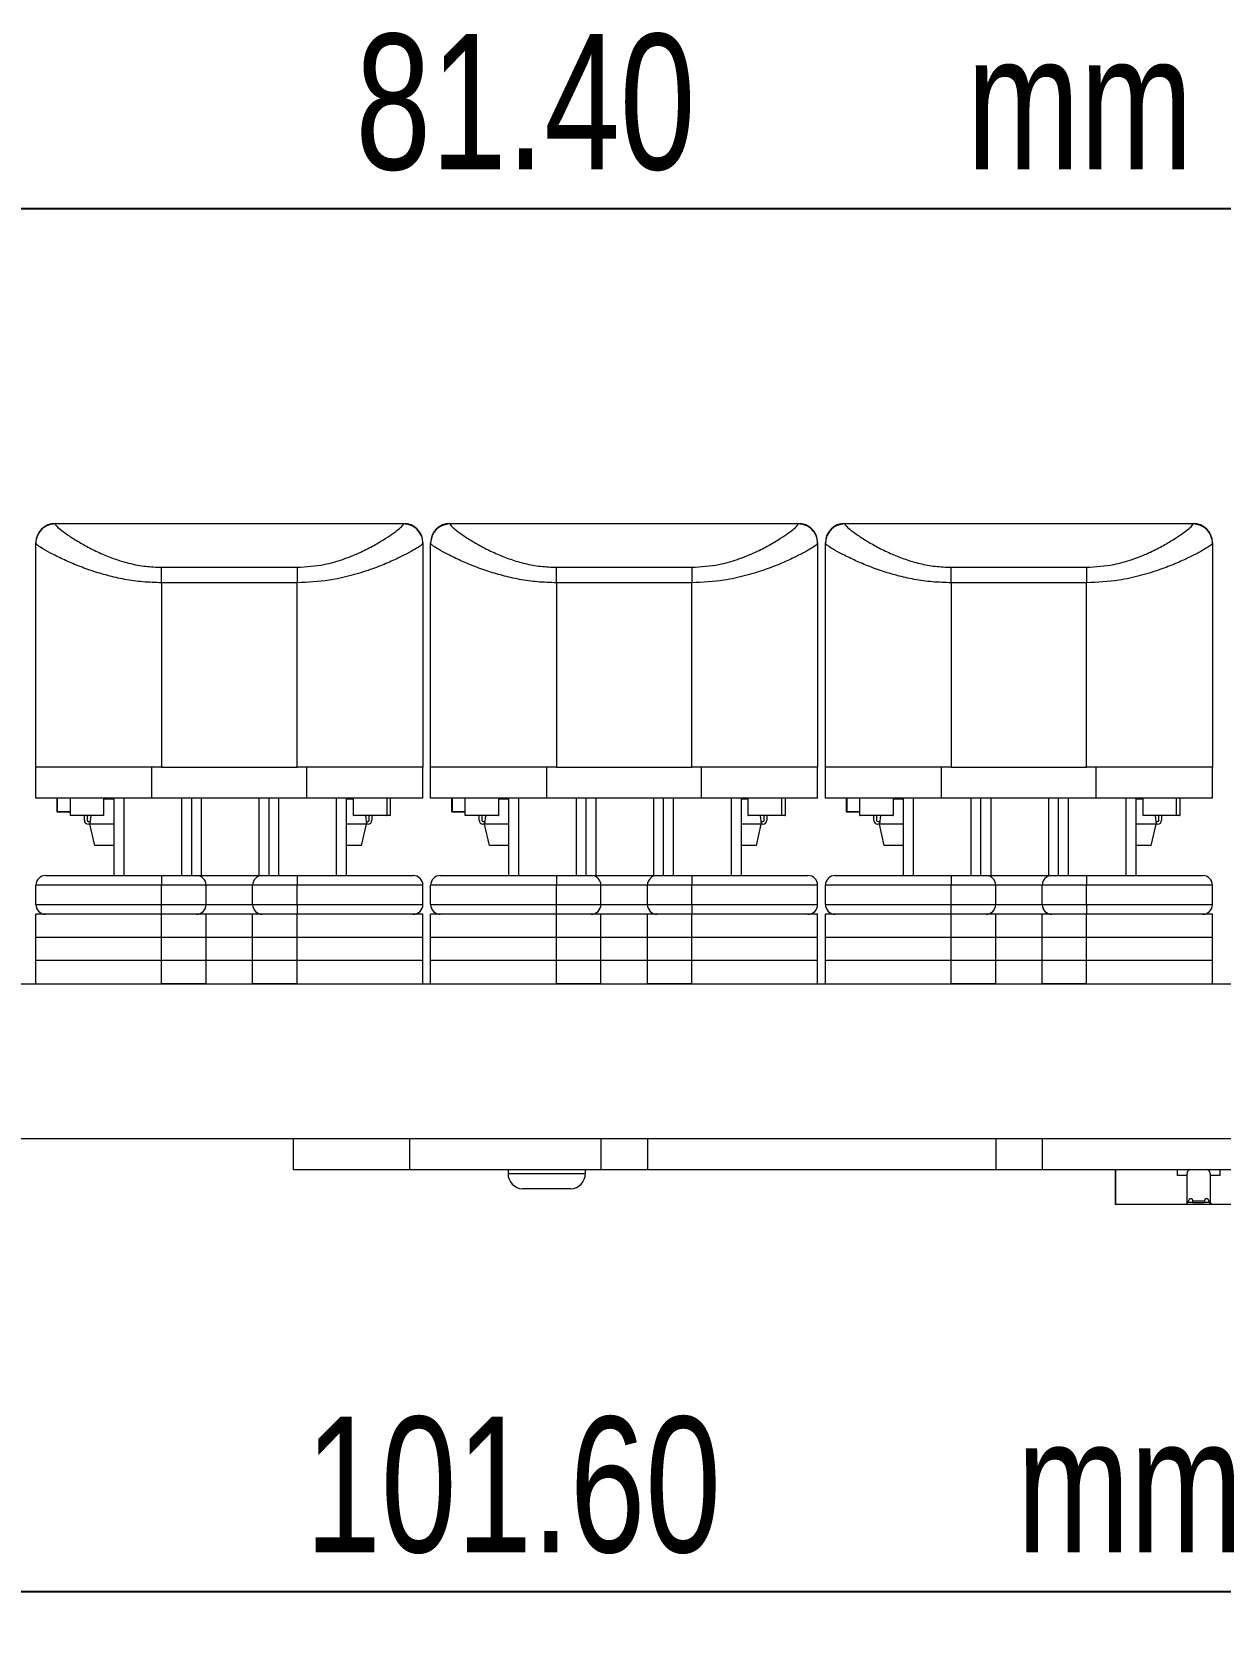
# Model space of a CAD drawing. Header units: millimetres. Extents: x 5 to 292, y 5 to 205.
# Drawn here: x 73.8 to 104.5, y 77.21 to 118.52 of the extents above; entities that cross this region are included whole.
import ezdxf

# ---------------------------------------------------------------- set-up
doc = ezdxf.new("R2010")
doc.units = ezdxf.units.MM
doc.layers.add('LAYER_1', color=179, linetype='Continuous')
doc.layers.add('SLD-0', color=179, linetype='Continuous')
doc.styles.add('SLDTEXTSTYLE0', font='TXT', dxfattribs={"width": 0.75})
doc.dimstyles.new('SLDDIMSTYLE1', dxfattribs={"dimtxt": 3.5, "dimasz": 3.302, "dimexe": 0, "dimexo": 0.0625, "dimgap": 0.875, "dimtad": 1, "dimrnd": 1e-09, "dimzin": 4, "dimdsep": 46, "dimtxsty": 'SLDTEXTSTYLE0', "dimsah": 1, "dimcen": 0.09, "dimadec": 0, "dimazin": 1, "dimtfac": 1, "dimtofl": 0, "dimtmove": 0, "dimatfit": 3, "dimfxl": 1, "dimfrac": 2, "dimtolj": 1, "dimtzin": 12, "dimarcsym": 0})

# ---------------------------------------------------------------- blocks, each defined once
blk = doc.blocks.new('_D_5')
at = {"layer": 'SLD-0'}
for p, q in [((43.404, 88.915), (43.404, 77.215)), ((145.004, 88.915), (145.004, 77.215)), ((43.404, 78.215), (145.004, 78.215))]:
    blk.add_line(p, q, dxfattribs=at)
for points in [[(43.404, 78.215), (46.706, 77.707), (46.706, 78.723)], [(145.004, 78.215), (141.702, 78.723), (141.702, 77.707)]]:
    blk.add_solid(points, dxfattribs=at)
at = {"layer": 'SLD-0', "char_height": 3.5, "attachment_point": 1, "style": 'SLDTEXTSTYLE0'}
for s, insert in [('101.60', (80.868, 82.727, 0.1)), ('mm', (99.248, 82.727, 0.1))]:
    blk.add_mtext(s, dxfattribs=dict(at, insert=insert))
blk = doc.blocks.new('_D_6')
at = {"layer": 'LAYER_1'}
for p, q in [((53.504, 105.103), (53.504, 114.953)), ((134.904, 105.103), (134.904, 114.953)), ((53.504, 113.953), (134.904, 113.953))]:
    blk.add_line(p, q, dxfattribs=at)
for points in [[(53.504, 113.953), (56.806, 113.445), (56.806, 114.461)], [(134.904, 113.953), (131.602, 114.461), (131.602, 113.445)]]:
    blk.add_solid(points, dxfattribs=at)
at = {"layer": 'LAYER_1', "char_height": 3.5, "attachment_point": 1, "style": 'SLDTEXTSTYLE0'}
for s, insert in [('81.40', (82.161, 118.464, 0.1)), ('mm', (97.955, 118.464, 0.1))]:
    blk.add_mtext(s, dxfattribs=dict(at, insert=insert))

msp = doc.modelspace()

# ---------------------------------------------------------------- linework, layer by layer
at = {"color": 7, "linetype": 'Continuous', "lineweight": 15}
for p, q in [((74.404, 105.815), (74.404, 105.802)), ((74.404, 105.815), (83.404, 105.815)), ((83.404, 105.802), (83.404, 105.815)), ((84.604, 105.815), (84.604, 105.802)), ((84.604, 105.815), (93.604, 105.815)), ((93.604, 105.802), (93.604, 105.815)), ((94.804, 105.815), (94.804, 105.802)), ((94.804, 105.815), (103.804, 105.815)), ((103.804, 105.802), (103.804, 105.815)), ((73.904, 105.303), (73.904, 105.315)), ((73.904, 99.515), (73.904, 105.303)), ((83.904, 105.315), (83.904, 105.303)), ((83.904, 105.303), (83.904, 99.515)), ((84.104, 105.303), (84.104, 105.315)), ((84.104, 99.515), (84.104, 105.303)), ((94.104, 105.315), (94.104, 105.303)), ((94.104, 105.303), (94.104, 99.515)), ((94.304, 105.303), (94.304, 105.315)), ((94.304, 99.515), (94.304, 105.303)), ((104.304, 105.315), (104.304, 105.303)), ((104.304, 105.303), (104.304, 99.515)), ((77.154, 104.682), (80.654, 104.682)), ((77.154, 104.282), (77.154, 104.682)), ((80.654, 104.682), (80.654, 104.282)), ((87.354, 104.682), (90.854, 104.682)), ((87.354, 104.282), (87.354, 104.682)), ((90.854, 104.682), (90.854, 104.282)), ((97.554, 104.682), (101.054, 104.682)), ((97.554, 104.282), (97.554, 104.682)), ((101.054, 104.682), (101.054, 104.282)), ((80.654, 104.282), (77.154, 104.282)), ((77.154, 104.282), (77.154, 99.515)), ((80.654, 99.515), (80.654, 104.282)), ((90.854, 104.282), (87.354, 104.282)), ((87.354, 104.282), (87.354, 99.515)), ((90.854, 99.515), (90.854, 104.282)), ((97.554, 104.282), (97.554, 99.515)), ((101.054, 104.282), (97.554, 104.282)), ((101.054, 99.515), (101.054, 104.282)), ((77.154, 99.515), (73.904, 99.515)), ((73.904, 98.715), (73.904, 99.515)), ((76.904, 98.715), (76.904, 99.515)), ((77.154, 99.515), (80.654, 99.515)), ((83.904, 99.515), (80.654, 99.515)), ((80.904, 98.715), (80.904, 99.515)), ((83.904, 98.715), (83.904, 99.515)), ((87.354, 99.515), (84.104, 99.515)), ((84.104, 98.715), (84.104, 99.515)), ((87.104, 98.715), (87.104, 99.515)), ((87.354, 99.515), (90.854, 99.515)), ((94.104, 99.515), (90.854, 99.515)), ((91.104, 98.715), (91.104, 99.515)), ((94.104, 98.715), (94.104, 99.515)), ((97.554, 99.515), (94.304, 99.515)), ((94.304, 98.715), (94.304, 99.515)), ((97.304, 98.715), (97.304, 99.515)), ((97.554, 99.515), (101.054, 99.515)), ((104.304, 99.515), (101.054, 99.515)), ((101.304, 98.715), (101.304, 99.515)), ((104.304, 98.715), (104.304, 99.515)), ((76.904, 98.715), (73.904, 98.715)), ((74.452, 98.715), (74.452, 98.365)), ((74.453, 98.685), (74.453, 98.715)), ((74.456, 98.715), (74.456, 98.685)), ((74.457, 98.365), (74.457, 98.715)), ((75.924, 96.715), (75.924, 98.715)), ((76.174, 98.715), (76.174, 96.715)), ((80.904, 98.715), (76.904, 98.715)), ((77.674, 96.715), (77.674, 98.715)), ((77.924, 98.715), (77.924, 96.715)), ((78.174, 98.715), (78.174, 96.715)), ((79.674, 96.715), (79.674, 98.715)), ((79.924, 98.715), (79.924, 96.715)), ((80.174, 98.715), (80.174, 96.715)), ((83.904, 98.715), (80.904, 98.715)), ((81.674, 96.715), (81.674, 98.715)), ((81.924, 98.715), (81.924, 96.715)), ((87.104, 98.715), (84.104, 98.715)), ((84.652, 98.715), (84.652, 98.365)), ((84.653, 98.685), (84.653, 98.715)), ((84.656, 98.715), (84.656, 98.685)), ((84.657, 98.365), (84.657, 98.715)), ((86.124, 96.715), (86.124, 98.715)), ((86.374, 98.715), (86.374, 96.715)), ((91.104, 98.715), (87.104, 98.715)), ((87.874, 96.715), (87.874, 98.715)), ((88.124, 96.715), (88.124, 98.715)), ((88.374, 98.715), (88.374, 96.715)), ((89.874, 96.715), (89.874, 98.715)), ((90.124, 96.715), (90.124, 98.715)), ((90.374, 98.715), (90.374, 96.715)), ((94.104, 98.715), (91.104, 98.715)), ((91.874, 96.715), (91.874, 98.715)), ((92.124, 98.715), (92.124, 96.715)), ((97.304, 98.715), (94.304, 98.715)), ((94.852, 98.715), (94.852, 98.365)), ((94.853, 98.685), (94.853, 98.715)), ((94.856, 98.715), (94.856, 98.685)), ((94.857, 98.365), (94.857, 98.715)), ((96.324, 96.715), (96.324, 98.715)), ((96.574, 98.715), (96.574, 96.715)), ((101.304, 98.715), (97.304, 98.715)), ((98.074, 96.715), (98.074, 98.715)), ((98.324, 96.715), (98.324, 98.715)), ((98.574, 98.715), (98.574, 96.715)), ((100.074, 96.715), (100.074, 98.715)), ((100.324, 96.715), (100.324, 98.715)), ((100.574, 98.715), (100.574, 96.715)), ((104.304, 98.715), (101.304, 98.715)), ((102.074, 96.715), (102.074, 98.715)), ((102.324, 98.715), (102.324, 96.715)), ((74.452, 98.395), (74.452, 98.685)), ((74.452, 98.685), (74.453, 98.685)), ((74.453, 98.395), (74.452, 98.395)), ((74.453, 98.365), (74.452, 98.365)), ((74.453, 98.685), (74.456, 98.685)), ((74.453, 98.365), (74.453, 98.395)), ((74.456, 98.395), (74.453, 98.395)), ((74.456, 98.365), (74.453, 98.365)), ((74.456, 98.685), (74.457, 98.685)), ((74.456, 98.365), (74.456, 98.395)), ((74.456, 98.395), (74.457, 98.395)), ((74.457, 98.365), (74.456, 98.365)), ((74.457, 98.685), (74.457, 98.395)), ((74.795, 98.365), (74.457, 98.365)), ((74.458, 98.355), (74.458, 98.365)), ((74.461, 98.355), (74.458, 98.355)), ((74.461, 98.355), (74.461, 98.365)), ((74.795, 98.355), (74.461, 98.355)), ((74.795, 98.27), (74.795, 98.71)), ((75.655, 98.71), (75.655, 98.27)), ((75.924, 98.692), (75.655, 98.692)), ((82.111, 98.692), (81.924, 98.692)), ((82.111, 98.27), (82.111, 98.71)), ((82.971, 98.71), (82.971, 98.27)), ((83.062, 98.71), (83.062, 98.27)), ((84.652, 98.395), (84.652, 98.685)), ((84.652, 98.685), (84.653, 98.685)), ((84.653, 98.395), (84.652, 98.395)), ((84.653, 98.365), (84.652, 98.365)), ((84.653, 98.685), (84.656, 98.685)), ((84.653, 98.365), (84.653, 98.395)), ((84.656, 98.395), (84.653, 98.395)), ((84.656, 98.365), (84.653, 98.365)), ((84.656, 98.685), (84.657, 98.685)), ((84.656, 98.365), (84.656, 98.395)), ((84.656, 98.395), (84.657, 98.395)), ((84.657, 98.365), (84.656, 98.365)), ((84.657, 98.685), (84.657, 98.395)), ((84.995, 98.365), (84.657, 98.365)), ((84.658, 98.355), (84.658, 98.365)), ((84.661, 98.355), (84.658, 98.355)), ((84.661, 98.355), (84.661, 98.365)), ((84.995, 98.355), (84.661, 98.355)), ((84.995, 98.27), (84.995, 98.71)), ((85.855, 98.71), (85.855, 98.27)), ((86.124, 98.692), (85.855, 98.692)), ((92.311, 98.692), (92.124, 98.692)), ((92.311, 98.27), (92.311, 98.71)), ((93.171, 98.71), (93.171, 98.27)), ((93.262, 98.71), (93.262, 98.27)), ((94.852, 98.395), (94.852, 98.685)), ((94.852, 98.685), (94.853, 98.685)), ((94.853, 98.395), (94.852, 98.395)), ((94.853, 98.365), (94.852, 98.365)), ((94.853, 98.685), (94.856, 98.685)), ((94.853, 98.365), (94.853, 98.395)), ((94.856, 98.395), (94.853, 98.395)), ((94.856, 98.365), (94.853, 98.365)), ((94.856, 98.685), (94.857, 98.685)), ((94.856, 98.365), (94.856, 98.395)), ((94.856, 98.395), (94.857, 98.395)), ((94.857, 98.365), (94.856, 98.365)), ((94.857, 98.685), (94.857, 98.395)), ((95.195, 98.365), (94.857, 98.365)), ((94.858, 98.355), (94.858, 98.365)), ((94.861, 98.355), (94.858, 98.355)), ((94.861, 98.355), (94.861, 98.365)), ((95.195, 98.355), (94.861, 98.355)), ((95.195, 98.27), (95.195, 98.71)), ((96.055, 98.71), (96.055, 98.27)), ((96.324, 98.692), (96.055, 98.692)), ((102.511, 98.692), (102.324, 98.692)), ((102.511, 98.27), (102.511, 98.71)), ((103.371, 98.71), (103.371, 98.27)), ((103.462, 98.71), (103.462, 98.27)), ((75.65, 98.265), (74.8, 98.265)), ((75.157, 98.142), (75.157, 98.265)), ((75.227, 98.265), (75.227, 98.142)), ((75.257, 98.112), (75.307, 98.112)), ((75.299, 98.042), (75.257, 98.042)), ((75.326, 98.265), (75.299, 98.042)), ((75.924, 98.042), (75.299, 98.042)), ((75.426, 97.492), (75.299, 98.042)), ((82.447, 98.042), (81.924, 98.042)), ((82.966, 98.265), (82.116, 98.265)), ((82.32, 97.492), (82.447, 98.042)), ((82.42, 98.265), (82.447, 98.042)), ((82.438, 98.112), (82.488, 98.112)), ((82.488, 98.042), (82.447, 98.042)), ((82.518, 98.142), (82.518, 98.265)), ((82.588, 98.265), (82.588, 98.142)), ((83.057, 98.265), (82.966, 98.265)), ((85.85, 98.265), (85, 98.265)), ((85.357, 98.142), (85.357, 98.265)), ((85.427, 98.265), (85.427, 98.142)), ((85.457, 98.112), (85.507, 98.112)), ((85.499, 98.042), (85.457, 98.042)), ((85.526, 98.265), (85.499, 98.042)), ((86.124, 98.042), (85.499, 98.042)), ((85.626, 97.492), (85.499, 98.042)), ((92.647, 98.042), (92.124, 98.042)), ((93.166, 98.265), (92.316, 98.265)), ((92.52, 97.492), (92.647, 98.042)), ((92.62, 98.265), (92.647, 98.042)), ((92.638, 98.112), (92.688, 98.112)), ((92.688, 98.042), (92.647, 98.042)), ((92.718, 98.142), (92.718, 98.265)), ((92.788, 98.265), (92.788, 98.142)), ((93.257, 98.265), (93.166, 98.265)), ((96.05, 98.265), (95.2, 98.265)), ((95.557, 98.142), (95.557, 98.265)), ((95.627, 98.265), (95.627, 98.142)), ((95.657, 98.112), (95.707, 98.112)), ((95.699, 98.042), (95.657, 98.042)), ((95.726, 98.265), (95.699, 98.042)), ((96.324, 98.042), (95.699, 98.042)), ((95.826, 97.492), (95.699, 98.042)), ((102.847, 98.042), (102.324, 98.042)), ((103.366, 98.265), (102.516, 98.265)), ((102.72, 97.492), (102.847, 98.042)), ((102.82, 98.265), (102.847, 98.042)), ((102.838, 98.112), (102.888, 98.112)), ((102.888, 98.042), (102.847, 98.042)), ((102.918, 98.142), (102.918, 98.265)), ((102.988, 98.265), (102.988, 98.142)), ((103.457, 98.265), (103.366, 98.265)), ((75.924, 97.492), (75.426, 97.492)), ((82.32, 97.492), (81.924, 97.492)), ((86.124, 97.492), (85.626, 97.492)), ((92.52, 97.492), (92.124, 97.492)), ((96.324, 97.492), (95.826, 97.492)), ((102.72, 97.492), (102.324, 97.492)), ((74.154, 96.715), (77.154, 96.715)), ((77.154, 96.715), (78.054, 96.715)), ((77.154, 96.715), (77.154, 96.465)), ((78.054, 96.715), (79.754, 96.715)), ((79.754, 96.715), (80.654, 96.715)), ((80.654, 96.715), (80.654, 96.465)), ((80.654, 96.715), (83.654, 96.715)), ((84.354, 96.715), (87.354, 96.715)), ((87.354, 96.715), (88.254, 96.715)), ((87.354, 96.715), (87.354, 96.465)), ((88.254, 96.715), (89.954, 96.715)), ((89.954, 96.715), (90.854, 96.715)), ((90.854, 96.715), (93.854, 96.715)), ((90.854, 96.715), (90.854, 96.465)), ((94.554, 96.715), (97.554, 96.715)), ((97.554, 96.715), (97.554, 96.465)), ((97.554, 96.715), (98.454, 96.715)), ((98.454, 96.715), (100.154, 96.715)), ((100.154, 96.715), (101.054, 96.715)), ((101.054, 96.715), (104.054, 96.715)), ((101.054, 96.715), (101.054, 96.465)), ((77.154, 96.465), (73.904, 96.465)), ((73.904, 95.965), (73.904, 96.465)), ((78.304, 96.465), (77.154, 96.465)), ((77.154, 95.965), (77.154, 96.465)), ((78.304, 95.965), (78.304, 96.465)), ((79.504, 96.465), (78.304, 96.465)), ((80.654, 96.465), (79.504, 96.465)), ((79.504, 95.965), (79.504, 96.465)), ((80.654, 95.965), (80.654, 96.465)), ((83.904, 96.465), (80.654, 96.465)), ((83.904, 95.965), (83.904, 96.465)), ((84.104, 95.965), (84.104, 96.465)), ((87.354, 96.465), (84.104, 96.465)), ((87.354, 95.965), (87.354, 96.465)), ((88.504, 96.465), (87.354, 96.465)), ((88.504, 95.965), (88.504, 96.465)), ((89.704, 96.465), (88.504, 96.465)), ((90.854, 96.465), (89.704, 96.465)), ((89.704, 95.965), (89.704, 96.465)), ((90.854, 95.965), (90.854, 96.465)), ((94.104, 96.465), (90.854, 96.465)), ((94.104, 95.965), (94.104, 96.465)), ((97.554, 96.465), (94.304, 96.465)), ((94.304, 95.965), (94.304, 96.465)), ((97.554, 95.965), (97.554, 96.465)), ((98.704, 96.465), (97.554, 96.465)), ((98.704, 95.965), (98.704, 96.465)), ((99.904, 96.465), (98.704, 96.465)), ((99.904, 95.965), (99.904, 96.465)), ((101.054, 96.465), (99.904, 96.465)), ((104.304, 96.465), (101.054, 96.465)), ((101.054, 95.965), (101.054, 96.465)), ((104.304, 95.965), (104.304, 96.465)), ((73.904, 95.965), (77.154, 95.965)), ((77.154, 95.715), (77.154, 95.965)), ((77.154, 95.965), (78.304, 95.965)), ((78.304, 95.965), (79.504, 95.965)), ((79.504, 95.965), (80.654, 95.965)), ((80.654, 95.965), (83.904, 95.965)), ((80.654, 95.965), (80.654, 95.715)), ((84.104, 95.965), (87.354, 95.965)), ((87.354, 95.965), (88.504, 95.965)), ((87.354, 95.715), (87.354, 95.965)), ((88.504, 95.965), (89.704, 95.965)), ((89.704, 95.965), (90.854, 95.965)), ((90.854, 95.965), (90.854, 95.715)), ((90.854, 95.965), (94.104, 95.965)), ((94.304, 95.965), (97.554, 95.965)), ((97.554, 95.715), (97.554, 95.965)), ((97.554, 95.965), (98.704, 95.965)), ((98.704, 95.965), (99.904, 95.965)), ((99.904, 95.965), (101.054, 95.965)), ((101.054, 95.965), (101.054, 95.715)), ((101.054, 95.965), (104.304, 95.965)), ((73.904, 95.115), (73.904, 95.715)), ((77.154, 95.715), (73.904, 95.715)), ((77.154, 95.115), (77.154, 95.715)), ((78.304, 95.715), (77.154, 95.715)), ((78.304, 95.115), (78.304, 95.715)), ((79.504, 95.715), (78.304, 95.715)), ((79.504, 95.115), (79.504, 95.715)), ((80.654, 95.715), (79.504, 95.715)), ((80.654, 95.115), (80.654, 95.715)), ((83.904, 95.715), (80.654, 95.715)), ((83.904, 95.115), (83.904, 95.715)), ((84.104, 95.115), (84.104, 95.715)), ((87.354, 95.715), (84.104, 95.715)), ((87.354, 95.115), (87.354, 95.715)), ((88.504, 95.715), (87.354, 95.715)), ((88.504, 95.115), (88.504, 95.715)), ((89.704, 95.715), (88.504, 95.715)), ((90.854, 95.715), (89.704, 95.715)), ((89.704, 95.115), (89.704, 95.715)), ((90.854, 95.115), (90.854, 95.715)), ((94.104, 95.715), (90.854, 95.715)), ((94.104, 95.115), (94.104, 95.715)), ((94.304, 95.115), (94.304, 95.715)), ((97.554, 95.715), (94.304, 95.715)), ((97.554, 95.115), (97.554, 95.715)), ((98.704, 95.715), (97.554, 95.715)), ((98.704, 95.115), (98.704, 95.715)), ((99.904, 95.715), (98.704, 95.715)), ((101.054, 95.715), (99.904, 95.715)), ((99.904, 95.115), (99.904, 95.715)), ((101.054, 95.115), (101.054, 95.715)), ((104.304, 95.715), (101.054, 95.715)), ((104.304, 95.115), (104.304, 95.715)), ((77.154, 95.115), (73.904, 95.115)), ((73.904, 94.515), (73.904, 95.115)), ((78.304, 95.115), (77.154, 95.115)), ((77.154, 94.515), (77.154, 95.115)), ((79.504, 95.115), (78.304, 95.115)), ((78.304, 94.515), (78.304, 95.115)), ((80.654, 95.115), (79.504, 95.115)), ((79.504, 94.515), (79.504, 95.115)), ((83.904, 95.115), (80.654, 95.115)), ((80.654, 94.515), (80.654, 95.115)), ((83.904, 94.515), (83.904, 95.115)), ((87.354, 95.115), (84.104, 95.115)), ((84.104, 94.515), (84.104, 95.115)), ((88.504, 95.115), (87.354, 95.115)), ((87.354, 94.515), (87.354, 95.115)), ((89.704, 95.115), (88.504, 95.115)), ((88.504, 94.515), (88.504, 95.115)), ((90.854, 95.115), (89.704, 95.115)), ((89.704, 94.515), (89.704, 95.115)), ((94.104, 95.115), (90.854, 95.115)), ((90.854, 94.515), (90.854, 95.115)), ((94.104, 94.515), (94.104, 95.115)), ((94.304, 94.515), (94.304, 95.115)), ((97.554, 95.115), (94.304, 95.115)), ((97.554, 94.515), (97.554, 95.115)), ((98.704, 95.115), (97.554, 95.115)), ((98.704, 94.515), (98.704, 95.115)), ((99.904, 95.115), (98.704, 95.115)), ((99.904, 94.515), (99.904, 95.115)), ((101.054, 95.115), (99.904, 95.115)), ((101.054, 94.515), (101.054, 95.115)), ((104.304, 95.115), (101.054, 95.115)), ((104.304, 94.515), (104.304, 95.115)), ((73.904, 93.915), (73.904, 94.515)), ((77.154, 94.515), (73.904, 94.515)), ((77.154, 93.915), (77.154, 94.515)), ((78.304, 94.515), (77.154, 94.515)), ((78.304, 93.915), (78.304, 94.515)), ((79.504, 94.515), (78.304, 94.515)), ((79.504, 93.915), (79.504, 94.515)), ((80.654, 94.515), (79.504, 94.515)), ((80.654, 93.915), (80.654, 94.515)), ((83.904, 94.515), (80.654, 94.515)), ((83.904, 93.915), (83.904, 94.515)), ((84.104, 93.915), (84.104, 94.515)), ((87.354, 94.515), (84.104, 94.515)), ((87.354, 93.915), (87.354, 94.515)), ((88.504, 94.515), (87.354, 94.515)), ((88.504, 93.915), (88.504, 94.515)), ((89.704, 94.515), (88.504, 94.515)), ((89.704, 93.915), (89.704, 94.515)), ((90.854, 94.515), (89.704, 94.515)), ((90.854, 93.915), (90.854, 94.515)), ((94.104, 94.515), (90.854, 94.515)), ((94.104, 93.915), (94.104, 94.515)), ((97.554, 94.515), (94.304, 94.515)), ((94.304, 93.915), (94.304, 94.515)), ((98.704, 94.515), (97.554, 94.515)), ((97.554, 93.915), (97.554, 94.515)), ((99.904, 94.515), (98.704, 94.515)), ((98.704, 93.915), (98.704, 94.515)), ((101.054, 94.515), (99.904, 94.515)), ((99.904, 93.915), (99.904, 94.515)), ((104.304, 94.515), (101.054, 94.515)), ((101.054, 93.915), (101.054, 94.515)), ((104.304, 93.915), (104.304, 94.515)), ((46.654, 93.915), (141.754, 93.915)), ((78.304, 93.915), (77.154, 93.915)), ((80.654, 93.915), (79.504, 93.915)), ((88.504, 93.915), (87.354, 93.915)), ((90.854, 93.915), (89.704, 93.915)), ((98.704, 93.915), (97.554, 93.915)), ((101.054, 93.915), (99.904, 93.915)), ((46.654, 89.915), (141.754, 89.915)), ((80.554, 89.915), (80.554, 89.115)), ((83.554, 89.915), (83.554, 89.115)), ((83.554, 89.915), (88.504, 89.915)), ((88.504, 89.915), (88.504, 89.115)), ((89.704, 89.915), (89.704, 89.115)), ((89.704, 89.915), (98.704, 89.915)), ((98.704, 89.915), (98.704, 89.115)), ((99.904, 89.915), (108.904, 89.915)), ((99.904, 89.915), (99.904, 89.115)), ((80.554, 89.115), (83.554, 89.115)), ((83.554, 89.115), (88.504, 89.115)), ((86.104, 89.115), (86.104, 89.015)), ((88.104, 89.015), (88.104, 89.115)), ((88.504, 89.115), (89.704, 89.115)), ((89.704, 89.115), (98.704, 89.115)), ((98.704, 89.115), (99.904, 89.115)), ((99.904, 89.115), (108.904, 89.115)), ((101.795, 89.115), (101.795, 88.215)), ((101.797, 89.115), (101.797, 88.215)), ((103.397, 88.965), (103.397, 89.115)), ((103.647, 88.965), (103.397, 88.965)), ((103.647, 88.965), (103.647, 89.015)), ((103.647, 88.215), (103.647, 88.965)), ((104.247, 89.015), (104.247, 88.965)), ((104.497, 88.965), (104.247, 88.965)), ((104.247, 88.965), (104.247, 88.265)), ((104.497, 89.115), (104.497, 88.965)), ((86.523, 88.615), (86.479, 88.617)), ((86.954, 88.615), (86.523, 88.615)), ((87.253, 88.617), (86.954, 88.617)), ((86.954, 88.617), (86.954, 88.615)), ((87.254, 88.615), (87.253, 88.617)), ((87.685, 88.615), (87.254, 88.615)), ((87.728, 88.617), (87.685, 88.615)), ((101.797, 88.215), (101.795, 88.215)), ((103.647, 88.215), (101.797, 88.215)), ((103.703, 88.34), (103.647, 88.242)), ((104.262, 88.215), (103.647, 88.215)), ((103.797, 88.265), (103.66, 88.265)), ((103.797, 88.305), (103.797, 88.315)), ((103.797, 88.305), (104.097, 88.305)), ((103.797, 88.265), (103.797, 88.305)), ((103.797, 88.265), (104.097, 88.265)), ((104.097, 88.315), (104.097, 88.305)), ((104.097, 88.305), (104.097, 88.265)), ((104.233, 88.265), (104.097, 88.265)), ((104.262, 88.215), (104.19, 88.34)), ((104.247, 88.265), (104.297, 88.215)), ((104.297, 88.215), (104.262, 88.215)), ((104.997, 88.215), (104.297, 88.215))]:
    msp.add_line(p, q, dxfattribs=at)
at = {"color": 8, "linetype": 'Continuous', "lineweight": 15}
for p, q in [((86.104, 89.015), (87.104, 89.015)), ((87.104, 89.015), (88.104, 89.015))]:
    msp.add_line(p, q, dxfattribs=at)
at = {"color": 7, "linetype": 'Continuous', "lineweight": 15}
for centre, radius, start, end in [((74.404, 105.315), 0.5, 90, 180), ((74.403, 105.302), 0.499, 89.934, 179.9342), ((83.404, 105.315), 0.5, 360, 90), ((83.404, 105.302), 0.499, 0.0656, 90.066), ((84.604, 105.315), 0.5, 90, 180), ((84.603, 105.302), 0.499, 89.9341, 179.9341), ((93.604, 105.315), 0.5, 0, 90), ((93.604, 105.302), 0.499, 0.0654, 90.066), ((94.804, 105.315), 0.5, 90, 180), ((94.803, 105.302), 0.499, 89.9342, 179.9339), ((103.804, 105.315), 0.5, 0, 90), ((103.804, 105.302), 0.499, 0.0661, 90.0658), ((74.8, 98.71), 0.005, 90, 180), ((75.65, 98.71), 0.005, 0, 90), ((82.116, 98.71), 0.005, 90, 180), ((82.966, 98.71), 0.005, 0, 90), ((83.057, 98.71), 0.005, 0, 90), ((85, 98.71), 0.005, 90, 180), ((85.85, 98.71), 0.005, 0, 90), ((92.316, 98.71), 0.005, 90, 180), ((93.166, 98.71), 0.005, 0, 90), ((93.257, 98.71), 0.005, 0, 90), ((95.2, 98.71), 0.005, 90, 180), ((96.05, 98.71), 0.005, 0, 90), ((102.516, 98.71), 0.005, 90, 180), ((103.366, 98.71), 0.005, 0, 90), ((103.457, 98.71), 0.005, 0, 90), ((74.8, 98.27), 0.005, 180, 270), ((75.257, 98.142), 0.1, 180, 270), ((75.257, 98.142), 0.03, 180, 270), ((75.65, 98.27), 0.005, 270, 0), ((82.116, 98.27), 0.005, 180, 270), ((82.488, 98.142), 0.03, 270, 0), ((82.488, 98.142), 0.1, 270, 0), ((82.966, 98.27), 0.005, 270, 0), ((83.057, 98.27), 0.005, 270, 0), ((85, 98.27), 0.005, 180, 270), ((85.457, 98.142), 0.1, 180, 270), ((85.457, 98.142), 0.03, 180, 270), ((85.85, 98.27), 0.005, 270, 0), ((92.316, 98.27), 0.005, 180, 270), ((92.688, 98.142), 0.03, 270, 0), ((92.688, 98.142), 0.1, 270, 0), ((93.166, 98.27), 0.005, 270, 0), ((93.257, 98.27), 0.005, 270, 0), ((95.2, 98.27), 0.005, 180, 270), ((95.657, 98.142), 0.1, 180, 270), ((95.657, 98.142), 0.03, 180, 270), ((96.05, 98.27), 0.005, 270, 0), ((102.516, 98.27), 0.005, 180, 270), ((102.888, 98.142), 0.03, 270, 0), ((102.888, 98.142), 0.1, 270, 0), ((103.366, 98.27), 0.005, 270, 0), ((103.457, 98.27), 0.005, 270, 0), ((74.154, 96.465), 0.25, 90, 180), ((78.054, 96.465), 0.25, 0, 90), ((79.754, 96.465), 0.25, 90, 180), ((83.654, 96.465), 0.25, 0, 90), ((84.354, 96.465), 0.25, 90, 180), ((88.254, 96.465), 0.25, 0, 90), ((89.954, 96.465), 0.25, 90, 180), ((93.854, 96.465), 0.25, 0, 90), ((94.554, 96.465), 0.25, 90, 180), ((98.454, 96.465), 0.25, 0, 90), ((100.154, 96.465), 0.25, 90, 180), ((104.054, 96.465), 0.25, 0, 90), ((74.154, 95.965), 0.25, 180, 270), ((78.054, 95.965), 0.25, 270, 0), ((79.754, 95.965), 0.25, 180, 270), ((83.654, 95.965), 0.25, 270, 0), ((84.354, 95.965), 0.25, 180, 270), ((88.254, 95.965), 0.25, 270, 0), ((89.954, 95.965), 0.25, 180, 270), ((93.854, 95.965), 0.25, 270, 0), ((94.554, 95.965), 0.25, 180, 270), ((98.454, 95.965), 0.25, 270, 0), ((100.154, 95.965), 0.25, 180, 270), ((104.054, 95.965), 0.25, 270, 0), ((86.504, 89.015), 0.4, 180, 266.5132), ((87.704, 89.015), 0.4, 273.4832, 0), ((103.747, 89.015), 0.1, 90, 180), ((104.147, 89.015), 0.1, 0, 90), ((103.747, 88.315), 0.05, 0, 150), ((104.147, 88.315), 0.05, 30, 180)]:
    msp.add_arc(centre, radius, start, end, dxfattribs=at)
for points, knots in [([(74.404, 105.802), (74.41, 105.788), (74.423, 105.759), (74.529, 105.664), (74.712, 105.527), (74.972, 105.358), (75.28, 105.183), (75.61, 105.024), (75.966, 104.883), (76.339, 104.773), (76.739, 104.697), (77.015, 104.687), (77.154, 104.682)], [0, 0, 0, 0, 0.099707, 0.19944, 0.318421, 0.437453, 0.540488, 0.643488, 0.733283, 0.822985, 0.911538, 1, 1, 1, 1]), ([(80.654, 104.682), (80.892, 104.697), (81.308, 104.723), (81.841, 104.881), (82.257, 105.048), (82.608, 105.226), (82.892, 105.394), (83.115, 105.542), (83.278, 105.664), (83.383, 105.757), (83.397, 105.787), (83.404, 105.802)], [0, 0, 0, 0, 0.152046, 0.265325, 0.378841, 0.485732, 0.59265, 0.693589, 0.794499, 0.897264, 1, 1, 1, 1]), ([(84.604, 105.802), (84.61, 105.788), (84.623, 105.759), (84.729, 105.664), (84.912, 105.527), (85.172, 105.358), (85.48, 105.183), (85.81, 105.024), (86.166, 104.883), (86.539, 104.773), (86.939, 104.697), (87.215, 104.687), (87.354, 104.682)], [0, 0, 0, 0, 0.099707, 0.19944, 0.318421, 0.437453, 0.540488, 0.643488, 0.733283, 0.822985, 0.911538, 1, 1, 1, 1]), ([(90.854, 104.682), (91.092, 104.697), (91.508, 104.723), (92.041, 104.881), (92.457, 105.048), (92.808, 105.226), (93.092, 105.394), (93.315, 105.542), (93.478, 105.664), (93.583, 105.757), (93.597, 105.787), (93.604, 105.802)], [0, 0, 0, 0, 0.152046, 0.265324, 0.37884, 0.485733, 0.59265, 0.693589, 0.794499, 0.897264, 1, 1, 1, 1]), ([(94.804, 105.802), (94.81, 105.788), (94.823, 105.759), (94.929, 105.664), (95.112, 105.527), (95.372, 105.358), (95.68, 105.183), (96.01, 105.024), (96.366, 104.883), (96.739, 104.773), (97.139, 104.697), (97.415, 104.687), (97.554, 104.682)], [0, 0, 0, 0, 0.099707, 0.19944, 0.31842, 0.437453, 0.540487, 0.643488, 0.733283, 0.822985, 0.911538, 1, 1, 1, 1]), ([(101.054, 104.682), (101.292, 104.697), (101.708, 104.723), (102.241, 104.881), (102.657, 105.048), (103.008, 105.226), (103.292, 105.394), (103.515, 105.542), (103.678, 105.664), (103.783, 105.757), (103.797, 105.787), (103.804, 105.802)], [0, 0, 0, 0, 0.152045, 0.265324, 0.37884, 0.485733, 0.59265, 0.693589, 0.794499, 0.897264, 1, 1, 1, 1]), ([(77.154, 104.282), (76.991, 104.286), (76.666, 104.296), (76.196, 104.364), (75.755, 104.464), (75.334, 104.592), (74.943, 104.737), (74.578, 104.897), (74.27, 105.052), (74.053, 105.177), (73.927, 105.264), (73.911, 105.29), (73.904, 105.303)], [0, 0, 0, 0, 0.093321, 0.186685, 0.278659, 0.37068, 0.473083, 0.575493, 0.691392, 0.807224, 0.903625, 1, 1, 1, 1]), ([(83.904, 105.303), (83.896, 105.289), (83.879, 105.262), (83.755, 105.177), (83.562, 105.066), (83.297, 104.93), (82.96, 104.777), (82.542, 104.614), (82.049, 104.462), (81.417, 104.318), (80.934, 104.295), (80.654, 104.282)], [0, 0, 0, 0, 0.099295, 0.19862, 0.296768, 0.394951, 0.50086, 0.60677, 0.723093, 0.839298, 1, 1, 1, 1]), ([(87.354, 104.282), (87.191, 104.286), (86.866, 104.296), (86.396, 104.364), (85.955, 104.464), (85.534, 104.592), (85.143, 104.737), (84.778, 104.897), (84.47, 105.052), (84.253, 105.177), (84.127, 105.264), (84.111, 105.29), (84.104, 105.303)], [0, 0, 0, 0, 0.093321, 0.186685, 0.278659, 0.37068, 0.473083, 0.575493, 0.691392, 0.807224, 0.903625, 1, 1, 1, 1]), ([(94.104, 105.303), (94.096, 105.289), (94.079, 105.262), (93.955, 105.177), (93.762, 105.066), (93.497, 104.93), (93.16, 104.777), (92.742, 104.614), (92.249, 104.462), (91.617, 104.318), (91.134, 104.295), (90.854, 104.282)], [0, 0, 0, 0, 0.099295, 0.19862, 0.296768, 0.394952, 0.50086, 0.60677, 0.723093, 0.839298, 1, 1, 1, 1]), ([(97.554, 104.282), (97.391, 104.286), (97.066, 104.296), (96.596, 104.364), (96.155, 104.464), (95.734, 104.592), (95.343, 104.737), (94.978, 104.897), (94.67, 105.052), (94.453, 105.177), (94.327, 105.264), (94.311, 105.29), (94.304, 105.303)], [0, 0, 0, 0, 0.093322, 0.186685, 0.27866, 0.37068, 0.473084, 0.575493, 0.691393, 0.807224, 0.903625, 1, 1, 1, 1]), ([(104.304, 105.303), (104.296, 105.289), (104.279, 105.262), (104.155, 105.177), (103.962, 105.066), (103.697, 104.93), (103.36, 104.777), (102.942, 104.614), (102.449, 104.462), (101.817, 104.318), (101.334, 104.295), (101.054, 104.282)], [0, 0, 0, 0, 0.099295, 0.19862, 0.296768, 0.394951, 0.500859, 0.60677, 0.723093, 0.839298, 1, 1, 1, 1])]:
    msp.add_open_spline(points, degree=3, knots=knots, dxfattribs=at)

# ---------------------------------------------------------------- dimensions: what is measured, and where the dimension line sits
at = {"layer": 'LAYER_1'}
dim = msp.add_linear_dim(base=(134.904, 113.953), p1=(53.504, 104.103), p2=(134.904, 104.103), text='<> mm', dimstyle='SLDDIMSTYLE1', dxfattribs=at)
dim.commit()
dim.dimension.update_dxf_attribs({"geometry": '_D_6', "text_midpoint": (94.424, 113.953), "dimtype": 160})
at = {"layer": 'SLD-0'}
dim = msp.add_linear_dim(base=(145.004, 78.215), p1=(43.404, 89.915), p2=(145.004, 89.915), text='<> mm', dimstyle='SLDDIMSTYLE1', dxfattribs=at)
dim.commit()
dim.dimension.update_dxf_attribs({"geometry": '_D_5', "text_midpoint": (94.424, 78.215), "dimtype": 160})

doc.saveas('drawing.dxf')
